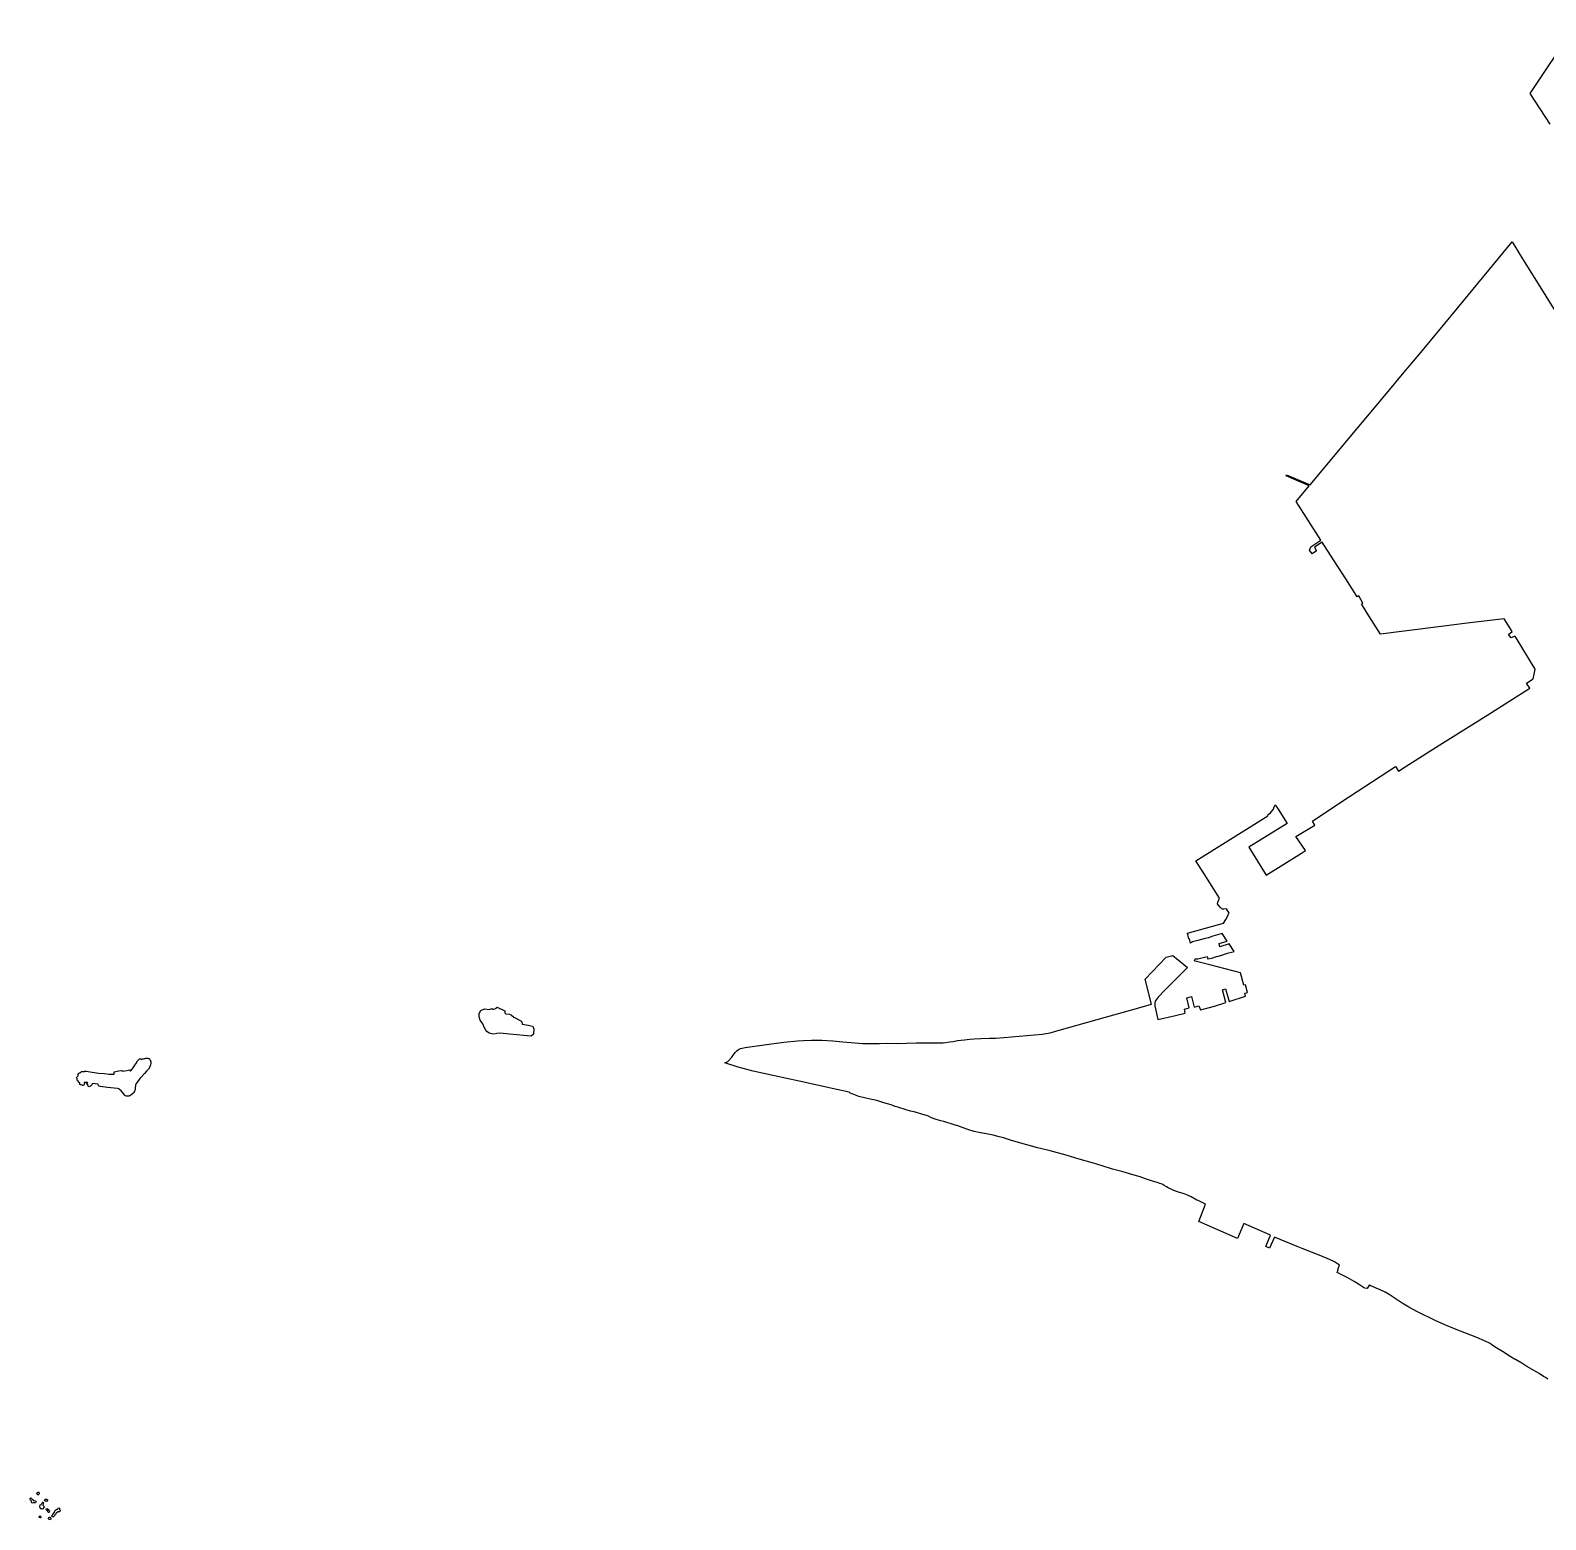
# Model space of a CAD drawing. Header units: inches. Extents: x -62624 to 51363, y -122611 to -15713.
# Drawn here: x -8538 to 920, y -79457 to -70162 of the extents above; entities that cross this region are included whole.
import ezdxf

# ---------------------------------------------------------------- set-up
doc = ezdxf.new("R2010")
doc.units = ezdxf.units.IN
doc.header["$MEASUREMENT"] = 0

msp = doc.modelspace()

# ---------------------------------------------------------------- linework, layer by layer
for points in [[(947.8, -70748), (824.1, -70557.5), (1088, -70162.5)], [(933.8, -78579.7), (919, -78570.4), (906.7, -78562.9), (879.1, -78545), (850.4, -78528.8), (803, -78500.6), (772, -78480.8), (732.4, -78458), (725.8, -78454.1), (699.2, -78438), (651.1, -78407.3), (604.9, -78379.7), (584.5, -78364.9), (572.7, -78357.7), (538.2, -78341), (490.6, -78320.4), (351.6, -78266.6), (290.4, -78240.8), (230.8, -78213), (120.5, -78158.9), (65.9, -78130.8), (24, -78104.9), (-56, -78051.5), (-81.4, -78037.1), (-112.9, -78021.9), (-138.6, -78011.4), (-161, -78002.5), (-168.8, -77999.9), (-176.2, -77995.5), (-182.2, -77992.3), (-194.6, -78014.5), (-209.5, -78011.7), (-215.9, -78007.8), (-248.8, -77987.6), (-276, -77970.3), (-303.5, -77953.8), (-319.2, -77946.2), (-339.9, -77935.9), (-357, -77927.2), (-381.3, -77913.5), (-375.2, -77896.6), (-377.7, -77895.4), (-366.2, -77867.8), (-398.7, -77847.7), (-428.2, -77833.7), (-484, -77809.9), (-600.4, -77764.2), (-631.6, -77752.7), (-772.6, -77693.8), (-802.6, -77762.7), (-826.3, -77751.4), (-798, -77682.2), (-962.8, -77609.5), (-1002.3, -77701.8), (-1245, -77595.3), (-1203, -77487.3), (-1249.5, -77465.9), (-1258, -77462.1), (-1292.3, -77442.6), (-1315.2, -77431.4), (-1335.8, -77423.5), (-1371, -77412.3), (-1390.6, -77406.2), (-1404.6, -77401.2), (-1436.2, -77386.4), (-1447.2, -77380.5), (-1461.8, -77370.4), (-1473.2, -77363.7), (-1487.2, -77358), (-1497.4, -77354.4), (-1504.4, -77352), (-1540.8, -77341.7), (-1583.9, -77326.8), (-1611.2, -77318.2), (-1633.3, -77310.9), (-1682.8, -77297.1), (-1725.4, -77284.9), (-1783.9, -77269.5), (-1847.7, -77247.7), (-1902, -77231.1), (-1991.5, -77207.3), (-2073.1, -77182.6), (-2173, -77155.2), (-2233.8, -77139.9), (-2250.6, -77136.1), (-2318.4, -77117.7), (-2413.3, -77089.7), (-2464.7, -77074.7), (-2491.4, -77066.9), (-2527.6, -77057.4), (-2570, -77048.2), (-2606.5, -77042.9), (-2647.3, -77035.4), (-2685.8, -77022.4), (-2716.1, -77011.9), (-2749.6, -76999.5), (-2770.6, -76992.3), (-2836.1, -76972.7), (-2854.1, -76966.9), (-2884.5, -76959), (-2912.6, -76948.4), (-2936.5, -76937.4), (-2951.7, -76931.9), (-3022.1, -76912.4), (-3044.9, -76907.2), (-3072.1, -76898.4), (-3122.5, -76883.2), (-3140.8, -76877.4), (-3165.7, -76867.4), (-3211.3, -76855.5), (-3254.8, -76841.5), (-3284.8, -76834), (-3323.2, -76827.2), (-3367.3, -76815), (-3407.9, -76800.1), (-3419.9, -76794.2), (-3427.8, -76788.8), (-3503.9, -76772.6), (-3738.3, -76719.8), (-3893.2, -76686.6), (-4026.1, -76658), (-4118.7, -76633), (-4202.9, -76605.4), (-4184.9, -76597.5), (-4179, -76592.9), (-4158.3, -76570.5), (-4150.9, -76557.7), (-4139.1, -76541.1), (-4128.9, -76531), (-4117, -76522.5), (-4105.3, -76516.6), (-4095.2, -76513.5), (-4076.8, -76510), (-3956.4, -76492.8), (-3835.6, -76477.6), (-3749.8, -76468.8), (-3711.9, -76466.1), (-3661.1, -76463.6), (-3598.4, -76463.6), (-3529.7, -76468.9), (-3466.4, -76474.2), (-3414.5, -76478.6), (-3344.7, -76485.1), (-3315.6, -76486), (-3238.3, -76485.5), (-3185.9, -76484), (-3124.7, -76484.6), (-3069.9, -76482.9), (-3008, -76482), (-2912.2, -76481.6), (-2882.5, -76480.5), (-2841.2, -76481.1), (-2826.3, -76479.3), (-2799.1, -76475.1), (-2778.1, -76472), (-2749.9, -76467.5), (-2730, -76464.7), (-2706.2, -76461.7), (-2674.1, -76457.9), (-2647.7, -76455.9), (-2605.1, -76453.7), (-2549.6, -76452.8), (-2514.1, -76451.5), (-2461.1, -76447.4), (-2221.8, -76427.8), (-2172.9, -76418.3), (-2157.8, -76415.3), (-2129.9, -76406.7), (-1878.2, -76335.8), (-1619.6, -76261.9), (-1539.1, -76238.9), (-1579.7, -76084), (-1448.3, -75946.8), (-1407.8, -75937), (-1314.6, -76009.9), (-1373.6, -76069.4), (-1457.5, -76153), (-1498.4, -76196.9), (-1516.7, -76220.1), (-1519.4, -76231.7), (-1519.4, -76249.4), (-1501, -76335.6), (-1390.4, -76311.5), (-1329.2, -76296.2), (-1334.8, -76271.6), (-1305.2, -76263.2), (-1319.2, -76200.6), (-1289.5, -76192.8), (-1272.7, -76257.6), (-1244.8, -76249.8), (-1234.9, -76275.7), (-1147, -76253.2), (-1076.9, -76230.1), (-1097.6, -76151.3), (-1078, -76144.7), (-1055.5, -76222.5), (-953.9, -76190.3), (-957.8, -76171.3), (-940.3, -76167.4), (-953.6, -76120), (-964.3, -76122.1), (-984.1, -76043.8), (-1175.8, -75994.9), (-1266.8, -75970.9), (-1271.9, -75966.1), (-1270.4, -75960.1), (-1264.5, -75956.6), (-1251.2, -75957.5), (-1192, -75941.7), (-1187.8, -75956.2), (-1163, -75951.7), (-1135.3, -75942.8), (-1124.4, -75939.8), (-1100.7, -75934.3), (-1084.6, -75928.5), (-1065.8, -75922.3), (-1024.8, -75911.9), (-1055.8, -75863.6), (-1112.9, -75882.4), (-1115.9, -75871.1), (-1118.4, -75862), (-1067.8, -75847.2), (-1098.6, -75798.8), (-1143.6, -75811.2), (-1157.2, -75815.3), (-1184.9, -75824.8), (-1205.6, -75830.1), (-1251.7, -75842.2), (-1284.3, -75850.4), (-1296.8, -75858.3), (-1303.2, -75832.7), (-1307.4, -75832.5), (-1315.1, -75797.7), (-1090.8, -75734.6), (-1075.6, -75712.4), (-1060.9, -75685), (-1060.6, -75680.9), (-1058.9, -75675.6), (-1055.5, -75671.6), (-1072.8, -75643.8), (-1087.8, -75647.8), (-1096.6, -75647.6), (-1101.7, -75645.8), (-1110.8, -75634.3), (-1123.8, -75620.5), (-1127.6, -75612.7), (-1126.7, -75603.8), (-1116.1, -75578.4), (-1212.3, -75427.4), (-1264.2, -75346), (-1030.8, -75200.4), (-814, -75064.8), (-812.3, -75056.7), (-798.1, -75045), (-788.9, -75035), (-779.2, -75022.6), (-773.6, -75007.9), (-767.8, -74994.9), (-748.9, -75023.8), (-694.3, -75112.8), (-932.7, -75260.9), (-824.6, -75435.2), (-604.1, -75296.7), (-579.2, -75281.1), (-639.2, -75193.5), (-521, -75121.7), (-535.1, -75096.8), (-351.1, -74975.8), (-17.9, -74756.6), (2.1, -74785.4), (42.9, -74759.4), (260.4, -74621.5), (559.6, -74433.3), (820.8, -74267.5), (800.8, -74237.2), (841.1, -74210.1), (848.4, -74180.6), (853.6, -74150.1), (736.6, -73952.8), (727.6, -73942.6), (704.4, -73952.8), (687.9, -73932), (711.9, -73914.9), (660.8, -73834.9), (430.7, -73863), (285.2, -73881.1), (37.1, -73911.9), (-109.9, -73931), (-182.7, -73816.6), (-224.1, -73751.6), (-229.1, -73743.6), (-220.1, -73736.6), (-246.1, -73692.6), (-256.2, -73698.6), (-263.2, -73687.5), (-327.4, -73586.1), (-422.7, -73437.4), (-474.1, -73357.2), (-521.9, -73388.8), (-509.8, -73411.1), (-537.4, -73429.3), (-552.9, -73406.8), (-545.2, -73385.3), (-483, -73343.3), (-636.8, -73103.1), (-555, -73005), (-700.1, -72942.6), (-697.3, -72935.8), (-615.2, -72971), (-549.9, -72998.9), (-257, -72647.6), (-83.5, -72441.4), (48.3, -72283.8), (61.1, -72267.4), (71.9, -72253.5), (151.1, -72159.7), (200.7, -72101), (379.8, -71883.6), (711.2, -71482.3), (776.1, -71587.8), (842.1, -71695.2), (1147.8, -72185.3)], [(-5736.8, -76299), (-5726.2, -76278.7), (-5703.6, -76269.1), (-5672.2, -76272.6), (-5657, -76265.8), (-5653, -76270.6), (-5644.6, -76271.1), (-5633.2, -76267), (-5624.3, -76258.2), (-5575, -76282), (-5576.8, -76294.8), (-5569.4, -76300), (-5546.2, -76303.1), (-5535.6, -76306.2), (-5520, -76321.1), (-5476.9, -76344.3), (-5469.4, -76350.4), (-5468, -76365), (-5429.4, -76371.1), (-5403.4, -76376.7), (-5394.7, -76391.9), (-5396.8, -76427.1), (-5410.7, -76439.1), (-5547.4, -76426.1), (-5605.6, -76420.5), (-5626.6, -76422.4), (-5644.2, -76426), (-5657.4, -76424.3), (-5673, -76419.9), (-5688.7, -76410.3), (-5695.2, -76401.2), (-5704.8, -76383.5), (-5712.4, -76362.9), (-5729.4, -76339.5), (-5736.7, -76318.4), (-5736.8, -76299)], [(-8248.3, -76697.7), (-8247.5, -76694.9), (-8245.5, -76692.4), (-8239.9, -76689.3), (-8238.5, -76688), (-8238.6, -76685.5), (-8239.2, -76682.9), (-8239.7, -76680.7), (-8239.2, -76677.7), (-8237.9, -76674.9), (-8236.7, -76673), (-8235.2, -76671.8), (-8233.1, -76670.3), (-8231.6, -76669), (-8229.3, -76669), (-8226.8, -76669), (-8224.8, -76666.6), (-8222.5, -76663.5), (-8218.5, -76658.9), (-8208.9, -76659.8), (-8205.6, -76659.5), (-8203.6, -76659.8), (-8199, -76658.9), (-8197.5, -76658.7), (-8192.9, -76658.3), (-8187.5, -76658.5), (-8175.5, -76659.9), (-8111.5, -76669.6), (-8076.9, -76672.2), (-8060, -76674.1), (-8047.3, -76676.6), (-8013.7, -76677.3), (-8013.3, -76662), (-7985.5, -76654.9), (-7968.3, -76653), (-7962.7, -76653.2), (-7959.5, -76658.1), (-7934.9, -76653.6), (-7917.5, -76650.5), (-7911.4, -76656.9), (-7900.9, -76645.7), (-7895.6, -76636.4), (-7891.4, -76631.1), (-7885.7, -76621.4), (-7879.5, -76612.1), (-7867.8, -76592.9), (-7860.2, -76584.5), (-7856.4, -76581.9), (-7852.6, -76580.2), (-7848.6, -76581.1), (-7844.9, -76582.4), (-7840.5, -76582.1), (-7834.4, -76580.5), (-7830.1, -76579.9), (-7825.2, -76579.1), (-7820.9, -76578), (-7816.5, -76577.1), (-7813, -76576.6), (-7809.2, -76576.6), (-7804.4, -76577.1), (-7799.9, -76577.8), (-7796.9, -76579.5), (-7793.6, -76581.3), (-7790.8, -76584.1), (-7788.8, -76588.1), (-7786.8, -76593.3), (-7785.5, -76599.2), (-7785.3, -76610.6), (-7787.3, -76619.2), (-7792.1, -76630.9), (-7800.2, -76645.1), (-7812.1, -76658.6), (-7824.7, -76673.4), (-7844.7, -76695.2), (-7854.1, -76704.2), (-7863.2, -76715.9), (-7876.1, -76734), (-7879.4, -76738.7), (-7881.6, -76745.8), (-7882.7, -76763.9), (-7883.7, -76773.8), (-7886.7, -76782.6), (-7893.4, -76792.8), (-7898.6, -76798.1), (-7910.3, -76807.5), (-7916.2, -76811.3), (-7921.8, -76814.3), (-7927.9, -76814.7), (-7936.5, -76814.1), (-7942.8, -76812.8), (-7947.1, -76809.5), (-7950.7, -76806.1), (-7959, -76794.2), (-7969.9, -76780.9), (-7982.3, -76769.3), (-7985.4, -76768.4), (-7994.1, -76765.9), (-8056.6, -76759.4), (-8100.8, -76753.2), (-8107.6, -76751.9), (-8112, -76746.7), (-8114.7, -76738.8), (-8151.1, -76734), (-8153.2, -76742.4), (-8155.4, -76748.3), (-8161, -76751.7), (-8166.5, -76754.1), (-8170.1, -76754.8), (-8173.8, -76754.1), (-8178.1, -76750), (-8176.4, -76744.6), (-8178.9, -76742.7), (-8180.9, -76741.5), (-8184.2, -76738.8), (-8184.4, -76737.4), (-8183.8, -76735.2), (-8182, -76733.5), (-8178.8, -76731.3), (-8181.3, -76729.2), (-8189.3, -76727.7), (-8200.6, -76728.1), (-8200.7, -76730), (-8200.1, -76732.9), (-8199.9, -76735.7), (-8200.7, -76738.6), (-8201.4, -76740.7), (-8203.4, -76743.8), (-8206.3, -76746.3), (-8209.2, -76746.7), (-8213.8, -76745.8), (-8220.5, -76744.1), (-8225.1, -76743.2), (-8229.2, -76740.2), (-8228.1, -76729.7), (-8231.2, -76730), (-8236.4, -76727.5), (-8236.9, -76723.4), (-8237.6, -76720), (-8239.7, -76720), (-8242.1, -76718.1), (-8244.8, -76713.7), (-8245.9, -76711.2), (-8245.9, -76704.3), (-8247.6, -76700.5), (-8248.3, -76697.7)], [(-8537.6, -79331.6), (-8537.5, -79325.8), (-8535.3, -79321.2), (-8531.7, -79322.1), (-8530, -79326.4), (-8526.4, -79328.3), (-8522.4, -79329.4), (-8520.2, -79334.1), (-8519.9, -79338.4), (-8510.5, -79336.2), (-8503.2, -79338.7), (-8501.5, -79343.9), (-8504.5, -79350.7), (-8508.5, -79352.6), (-8512.8, -79352.3), (-8517.9, -79351.6), (-8524.7, -79353.8), (-8527.2, -79351.3), (-8529.7, -79347.6), (-8530, -79341.8), (-8531.7, -79339.6), (-8536.3, -79335.9), (-8537.6, -79331.6)], [(-8497.1, -79294.7), (-8496.3, -79291.3), (-8495.1, -79290.1), (-8492.8, -79287.6), (-8491.5, -79286.4), (-8488.7, -79285.5), (-8486.6, -79285.8), (-8484.2, -79286.6), (-8482.5, -79287.9), (-8481.8, -79293.3), (-8482.3, -79296.4), (-8483.6, -79299.2), (-8486, -79302.1), (-8490.3, -79301.5), (-8495.6, -79298.1), (-8497.1, -79294.7)], [(-8477.7, -79371.1), (-8476.5, -79365.2), (-8474.2, -79362.2), (-8470.6, -79361.2), (-8467.1, -79360.3), (-8465.8, -79356), (-8463.1, -79351.7), (-8460.3, -79347.4), (-8457.2, -79347.7), (-8456, -79351.1), (-8457.9, -79356.8), (-8459, -79365.9), (-8452.4, -79372.4), (-8451, -79377.6), (-8455.5, -79382.5), (-8456.5, -79388.7), (-8461.3, -79391.1), (-8464.6, -79389.3), (-8472.2, -79388.7), (-8475.7, -79385.9), (-8476, -79380.7), (-8477.5, -79376.6), (-8477.7, -79371.1)], [(-8448.1, -79336.9), (-8447.6, -79333.5), (-8445.6, -79329.5), (-8442.3, -79328.9), (-8437.5, -79328.9), (-8434.7, -79330.2), (-8433, -79331.4), (-8431.2, -79332.9), (-8430.7, -79338.5), (-8431.7, -79341.3), (-8434, -79342.5), (-8437, -79341.9), (-8440.3, -79341.6), (-8443.8, -79340.9), (-8445.9, -79339.7), (-8448.1, -79336.9)], [(-8482.8, -79437.7), (-8480, -79434.3), (-8477, -79433.3), (-8474.5, -79434), (-8472.7, -79436.7), (-8470.2, -79441.4), (-8471, -79444.4), (-8472.2, -79445.7), (-8474.5, -79446), (-8478.3, -79444.1), (-8482.1, -79442.9), (-8482.8, -79437.7)], [(-8437.8, -79393.9), (-8437.8, -79389), (-8434, -79386.6), (-8429.8, -79389.1), (-8424.8, -79392.3), (-8419.6, -79398.3), (-8418.1, -79404.4), (-8420.7, -79409.7), (-8421.7, -79412.8), (-8425.5, -79412.8), (-8427.5, -79407.5), (-8428.2, -79403.5), (-8428, -79399.8), (-8432.3, -79400.4), (-8435.8, -79398), (-8437.8, -79393.9)], [(-8423.5, -79449.7), (-8421, -79444.2), (-8418.2, -79441.7), (-8415, -79441.5), (-8412.1, -79442.7), (-8410.6, -79445.4), (-8410.1, -79449.7), (-8410.4, -79454.1), (-8411.6, -79456.8), (-8417.9, -79456.5), (-8422.7, -79454.7), (-8423.5, -79449.7)], [(-8403, -79430.6), (-8396.9, -79423.6), (-8394.1, -79418.3), (-8390.1, -79415.6), (-8387.1, -79409.7), (-8384.3, -79402.3), (-8380.7, -79399.9), (-8379.2, -79397.4), (-8377.4, -79394.6), (-8374.5, -79393), (-8371.3, -79391.5), (-8367.6, -79393.4), (-8364, -79384.5), (-8360, -79382.3), (-8354.4, -79383.9), (-8354.7, -79392.8), (-8351.7, -79398.3), (-8353.5, -79405.4), (-8355.7, -79407.6), (-8360, -79408.5), (-8364.6, -79406.6), (-8368.9, -79411.3), (-8372.2, -79412.5), (-8376, -79413.7), (-8378, -79419.9), (-8380, -79424.5), (-8382.8, -79426), (-8386.6, -79428.5), (-8389.4, -79435), (-8392.9, -79438.1), (-8396.4, -79439), (-8400, -79438), (-8402.5, -79435.3), (-8403, -79430.6)]]:
    msp.add_lwpolyline(points)

doc.saveas('drawing.dxf')
